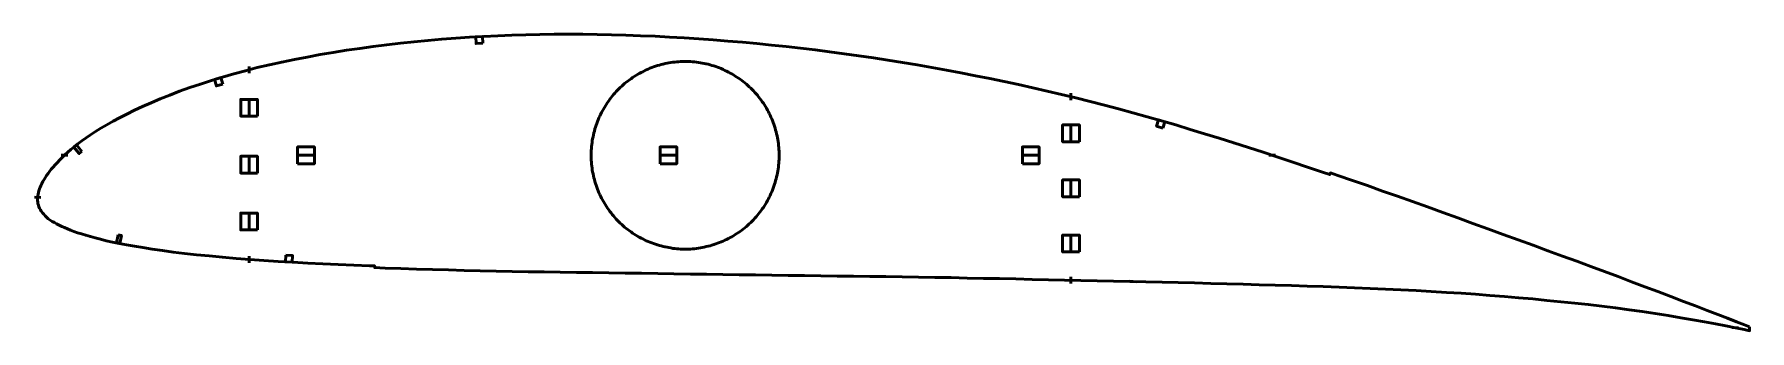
# Model space of a CAD drawing. Header units: metres. Extents: x -4 to 1019, y -5 to 172.
import ezdxf

# ---------------------------------------------------------------- set-up
doc = ezdxf.new("R2010")
doc.units = ezdxf.units.M
doc.layers.add('Layer', color=1, linetype='Continuous', lineweight=50)

msp = doc.modelspace()

# ---------------------------------------------------------------- linework, layer by layer
at = {"layer": 'Layer'}
for p, q in [((384.5, 156), (384.5, 156.5)), ((124.5, 149), (124.5, 153)), ((124.5, 133.9), (124.5, 122.9)), ((614.5, 133), (614.5, 137)), ((614.5, 118.6), (614.5, 107.6)), ((16.4, 100), (12.4, 100)), ((124.5, 99.9), (124.5, 88.9)), ((163.9, 100), (152.9, 100)), ((328.4, 100), (327.9, 100)), ((380, 100), (369, 100)), ((440.5, 100), (441, 100)), ((596, 100), (585, 100)), ((732.5, 100), (736.5, 100)), ((614.5, 85.8), (614.5, 74.8)), ((0.4, 74.8), (-3.5, 75.1)), ((124.5, 66), (124.5, 55)), ((614.5, 52.9), (614.5, 41.9)), ((384.5, 44), (384.5, 43.5)), ((124.5, 39.9), (124.5, 35.9)), ((614.5, 27.5), (614.5, 23.5)), ((649.5, 24.9), (653.5, 24.6)), ((944.8, 26), (944.7, 25.5)), ((982.3, 11.8), (982.1, 11.4)), ((940.2, 9.3), (940.2, 8.8)), ((979.8, 3.3), (979.7, 2.8)), ((1001, 4.7), (1000.8, 4.2)), ((999.5, -0.3), (999.4, -0.8)), ((1008.5, -2.7), (1012.5, -3))]:
    msp.add_line(p, q, dxfattribs=at)
for points in [[(1019.1, -2.4), (1016.1, -1.2), (1011.2, 0.7), (1005.9, 2.8), (1000.1, 5.1), (993.7, 7.5), (986.9, 10.1), (979.7, 12.8), (972.2, 15.7), (964.4, 18.7), (956.6, 21.6), (948.7, 24.5), (940.7, 27.6), (932.6, 30.6), (924.4, 33.7), (916, 36.8), (907.5, 39.9), (898.8, 43.1), (890, 46.3), (881.1, 49.6), (872.1, 52.8), (863.1, 56.1), (854.1, 59.4), (845.1, 62.7), (836.1, 65.9), (827.1, 69.2), (818.1, 72.4), (809.1, 75.6), (800.2, 78.7), (791.3, 81.9), (782.4, 85), (773.6, 88), (769.2, 89.5), (768.8, 88.5), (764.4, 90), (755.5, 93), (746.7, 96), (737.9, 98.9), (729.1, 101.8), (720.3, 104.6), (711.5, 107.4), (702.8, 110.2), (694.2, 112.9), (685.6, 115.5), (677, 118.1), (668.5, 120.6), (659.9, 123), (651.4, 125.4), (642.9, 127.7), (634.4, 129.9), (625.9, 132.1), (617.4, 134.3), (608.9, 136.3), (600.4, 138.3), (591.8, 140.3), (583.3, 142.2), (574.7, 144), (566.1, 145.8), (557.5, 147.5), (548.9, 149.2), (540.2, 150.8), (531.5, 152.3), (522.8, 153.9), (514.1, 155.3), (505.4, 156.7), (496.7, 158.1), (488, 159.4), (479.3, 160.6), (470.6, 161.8), (461.9, 162.9), (453.3, 163.9), (444.6, 164.9), (435.9, 165.8), (427.2, 166.7), (418.6, 167.5), (409.9, 168.2), (401.2, 168.9), (392.6, 169.5), (383.9, 170.1), (375.2, 170.5), (366.5, 171), (357.9, 171.3), (349.2, 171.6), (340.6, 171.9), (332, 172.1), (323.4, 172.2), (314.8, 172.2), (306.3, 172.2), (297.8, 172.1), (289.4, 171.9), (281.1, 171.7), (272.7, 171.3), (264.3, 170.9), (256, 170.5), (247.7, 169.9), (239.4, 169.3), (231.1, 168.5), (222.9, 167.8), (214.7, 166.9), (206.6, 166), (198.5, 164.9), (190.5, 163.8), (182.6, 162.7), (174.7, 161.4), (166.9, 160.1), (159.2, 158.6), (151.5, 157.1), (144, 155.6), (136.6, 154), (129.4, 152.3), (122.3, 150.5), (115.4, 148.6), (108.6, 146.6), (102, 144.6), (95.5, 142.5), (89.2, 140.4), (83.1, 138.2), (77.2, 135.9), (71.5, 133.6), (66.1, 131.4), (61, 129.1), (56.1, 126.9), (51.6, 124.6), (47.3, 122.4), (43.4, 120.3), (39.6, 118.2), (36.2, 116.1), (33, 114.2), (30, 112.2), (27.3, 110.4), (24.8, 108.6), (22.4, 106.8), (20.2, 105.1), (18.2, 103.4), (16.4, 101.8), (14.6, 100.2), (13, 98.7), (11.5, 97.2), (10.2, 95.8), (8.9, 94.4), (7.7, 93), (6.6, 91.7), (5.6, 90.4), (4.7, 89.1), (3.8, 87.9), (3, 86.6), (2.3, 85.5), (1.6, 84.4), (1, 83.2), (0.5, 82.1), (0, 81), (-0.4, 80), (-0.8, 78.9), (-1, 77.9), (-1.3, 76.9), (-1.4, 75.9), (-1.6, 74.9), (-1.6, 74), (-1.6, 73.1), (-1.5, 72.1), (-1.4, 71.2), (-1.1, 70.3), (-0.8, 69.3), (-0.4, 68.4), (0.1, 67.5), (0.6, 66.6), (1.3, 65.7), (2.1, 64.8), (2.9, 63.9), (3.8, 63.1), (4.8, 62.2), (5.9, 61.4), (7.1, 60.6), (8.4, 59.9), (9.7, 59.1), (11.2, 58.4), (12.8, 57.6), (14.4, 56.9), (16.2, 56.1), (18.1, 55.4), (20.1, 54.6), (22.3, 53.8), (24.6, 53.1), (27.1, 52.3), (29.9, 51.5), (32.8, 50.7), (35.9, 49.9), (39.3, 49), (43, 48.2), (47, 47.4), (51.4, 46.5), (56.1, 45.7), (61.2, 44.9), (66.8, 44), (72.8, 43.2), (79.2, 42.3), (86, 41.5), (93.1, 40.7), (100.7, 40), (108.6, 39.2), (116.7, 38.5), (124.9, 37.8), (133.3, 37.2), (141.9, 36.7), (150.6, 36.2), (159.5, 35.7), (168.5, 35.3), (177.6, 34.9), (186.9, 34.5), (196.2, 34.1), (199.4, 34), (199.3, 33), (205.6, 32.7), (215, 32.4), (224.4, 32.1), (233.8, 31.8), (243.3, 31.6), (252.8, 31.3), (262.3, 31.1), (271.8, 30.9), (281.3, 30.7), (290.8, 30.5), (300.4, 30.4), (310, 30.3), (319.7, 30.1), (329.3, 30), (339, 29.8), (348.7, 29.7), (358.4, 29.6), (368.1, 29.4), (377.8, 29.3), (387.6, 29.1), (397.3, 29), (407, 28.9), (416.7, 28.7), (426.4, 28.6), (436.2, 28.5), (445.9, 28.3), (455.6, 28.2), (465.3, 28.1), (475.1, 27.9), (484.8, 27.8), (494.5, 27.7), (504.2, 27.6), (513.9, 27.4), (523.6, 27.3), (533.3, 27.1), (543, 27), (552.6, 26.8), (562.3, 26.6), (571.9, 26.5), (581.6, 26.3), (591.3, 26), (601, 25.8), (610.7, 25.6), (620.4, 25.4), (630.1, 25.2), (639.8, 25), (649.5, 24.8), (659.2, 24.5), (668.9, 24.3), (678.5, 24.1), (688.2, 23.9), (697.8, 23.6), (707.5, 23.4), (717.1, 23.1), (726.7, 22.8), (736.3, 22.6), (745.9, 22.3), (755.4, 22), (764.9, 21.7), (774.3, 21.4), (783.6, 21), (792.9, 20.6), (802, 20.2), (811.1, 19.8), (820.2, 19.3), (829.3, 18.7), (838.3, 18.2), (847.1, 17.7), (855.7, 17.1), (864.3, 16.4), (872.9, 15.7), (881.4, 15), (889.8, 14.3), (898.2, 13.4), (906.5, 12.6), (914.8, 11.8), (922.9, 11), (931, 10), (939.1, 9), (947.2, 7.9), (955.1, 6.9), (962.8, 5.7), (970.5, 4.4), (978, 3.1), (985.3, 1.9), (992.2, 0.6), (998.7, -0.6), (1004.9, -1.8), (1010.6, -2.9), (1015.8, -4), (1019.1, -4.7)], [(440.5, 100), (440.5, 101.2), (440.5, 102.4), (440.4, 103.5), (440.3, 104.7), (440.2, 105.9), (440.1, 107), (439.9, 108.2), (439.7, 109.4), (439.5, 110.5), (439.3, 111.7), (439, 112.8), (438.7, 114), (438.4, 115.1), (438.1, 116.2), (437.7, 117.3), (437.4, 118.5), (437, 119.6), (436.5, 120.7), (436.1, 121.8), (435.6, 122.8), (435.1, 123.9), (434.6, 125), (434.1, 126), (433.5, 127), (433, 128.1), (432.4, 129.1), (431.7, 130.1), (431.1, 131.1), (430.4, 132), (429.7, 133), (429, 133.9), (428.3, 134.9), (427.6, 135.8), (426.8, 136.7), (426, 137.5), (425.2, 138.4), (424.4, 139.3), (423.6, 140.1), (422.7, 140.9), (421.9, 141.7), (421, 142.5), (420.1, 143.2), (419.1, 144), (418.2, 144.7), (417.3, 145.4), (416.3, 146.1), (415.3, 146.7), (414.3, 147.3), (413.3, 148), (412.3, 148.6), (411.3, 149.1), (410.3, 149.7), (409.2, 150.2), (408.1, 150.7), (407.1, 151.2), (406, 151.7), (404.9, 152.1), (403.8, 152.5), (402.7, 152.9), (401.6, 153.3), (400.4, 153.6), (399.3, 154), (398.2, 154.3), (397, 154.5), (395.9, 154.8), (394.7, 155), (393.6, 155.2), (392.4, 155.4), (391.2, 155.5), (390.1, 155.7), (388.9, 155.8), (387.7, 155.9), (386.5, 155.9), (385.4, 155.9), (384.2, 156), (383, 155.9), (381.8, 155.9), (380.6, 155.8), (379.5, 155.7), (378.3, 155.6), (377.1, 155.5), (376, 155.3), (374.8, 155.1), (373.7, 154.9), (372.5, 154.7), (371.3, 154.4), (370.2, 154.1), (369.1, 153.8), (367.9, 153.5), (366.8, 153.1), (365.7, 152.7), (364.6, 152.3), (363.5, 151.9), (362.4, 151.4), (361.3, 151), (360.3, 150.5), (359.2, 149.9), (358.2, 149.4), (357.1, 148.8), (356.1, 148.3), (355.1, 147.7), (354.1, 147), (353.1, 146.4), (352.2, 145.7), (351.2, 145), (350.3, 144.3), (349.3, 143.6), (348.4, 142.8), (347.5, 142.1), (346.7, 141.3), (345.8, 140.5), (345, 139.7), (344.1, 138.8), (343.3, 138), (342.5, 137.1), (341.8, 136.2), (341, 135.3), (340.3, 134.4), (339.6, 133.5), (338.9, 132.5), (338.2, 131.5), (337.5, 130.6), (336.9, 129.6), (336.3, 128.6), (335.7, 127.6), (335.1, 126.5), (334.6, 125.5), (334.1, 124.4), (333.6, 123.4), (333.1, 122.3), (332.6, 121.2), (332.2, 120.1), (331.8, 119), (331.4, 117.9), (331, 116.8), (330.7, 115.7), (330.4, 114.5), (330.1, 113.4), (329.8, 112.2), (329.6, 111.1), (329.3, 109.9), (329.1, 108.8), (329, 107.6), (328.8, 106.5), (328.7, 105.3), (328.6, 104.1), (328.5, 102.9), (328.5, 101.8), (328.4, 100.6), (328.4, 99.4), (328.5, 98.2), (328.5, 97.1), (328.6, 95.9), (328.7, 94.7), (328.8, 93.5), (329, 92.4), (329.1, 91.2), (329.3, 90.1), (329.6, 88.9), (329.8, 87.8), (330.1, 86.6), (330.4, 85.5), (330.7, 84.3), (331, 83.2), (331.4, 82.1), (331.8, 81), (332.2, 79.9), (332.6, 78.8), (333.1, 77.7), (333.6, 76.6), (334.1, 75.6), (334.6, 74.5), (335.1, 73.5), (335.7, 72.4), (336.3, 71.4), (336.9, 70.4), (337.5, 69.4), (338.2, 68.5), (338.9, 67.5), (339.6, 66.5), (340.3, 65.6), (341, 64.7), (341.8, 63.8), (342.5, 62.9), (343.3, 62), (344.1, 61.2), (345, 60.3), (345.8, 59.5), (346.7, 58.7), (347.5, 57.9), (348.4, 57.2), (349.3, 56.4), (350.3, 55.7), (351.2, 55), (352.2, 54.3), (353.1, 53.6), (354.1, 53), (355.1, 52.3), (356.1, 51.7), (357.1, 51.2), (358.2, 50.6), (359.2, 50.1), (360.3, 49.5), (361.3, 49), (362.4, 48.6), (363.5, 48.1), (364.6, 47.7), (365.7, 47.3), (366.8, 46.9), (367.9, 46.5), (369.1, 46.2), (370.2, 45.9), (371.3, 45.6), (372.5, 45.3), (373.7, 45.1), (374.8, 44.9), (376, 44.7), (377.1, 44.5), (378.3, 44.4), (379.5, 44.3), (380.6, 44.2), (381.8, 44.1), (383, 44.1), (384.2, 44), (385.4, 44.1), (386.5, 44.1), (387.7, 44.1), (388.9, 44.2), (390.1, 44.3), (391.2, 44.5), (392.4, 44.6), (393.6, 44.8), (394.7, 45), (395.9, 45.2), (397, 45.5), (398.2, 45.7), (399.3, 46), (400.4, 46.4), (401.6, 46.7), (402.7, 47.1), (403.8, 47.5), (404.9, 47.9), (406, 48.3), (407.1, 48.8), (408.1, 49.3), (409.2, 49.8), (410.3, 50.3), (411.3, 50.9), (412.3, 51.4), (413.3, 52), (414.3, 52.7), (415.3, 53.3), (416.3, 53.9), (417.3, 54.6), (418.2, 55.3), (419.1, 56), (420.1, 56.8), (421, 57.5), (421.9, 58.3), (422.7, 59.1), (423.6, 59.9), (424.4, 60.7), (425.2, 61.6), (426, 62.5), (426.8, 63.3), (427.6, 64.2), (428.3, 65.1), (429, 66.1), (429.7, 67), (430.4, 68), (431.1, 68.9), (431.7, 69.9), (432.4, 70.9), (433, 71.9), (433.5, 73), (434.1, 74), (434.6, 75), (435.1, 76.1), (435.6, 77.2), (436.1, 78.2), (436.5, 79.3), (437, 80.4), (437.4, 81.5), (437.7, 82.7), (438.1, 83.8), (438.4, 84.9), (438.7, 86), (439, 87.2), (439.3, 88.3), (439.5, 89.5), (439.7, 90.6), (439.9, 91.8), (440.1, 93), (440.2, 94.1), (440.3, 95.3), (440.4, 96.5), (440.5, 97.6), (440.5, 98.8), (440.5, 100)]]:
    msp.add_lwpolyline(points, close=True, dxfattribs=at)
for points in [[(263.8, 166.9), (259.8, 166.7), (259.6, 170.7), (263.6, 170.9), (263.8, 166.9)], [(108.8, 142.5), (105, 141.4), (103.9, 145.2), (107.7, 146.4), (108.8, 142.5)], [(129.5, 123.4), (119.5, 123.4), (119.5, 133.4), (129.5, 133.4), (129.5, 123.4)], [(619.5, 108.1), (609.5, 108.1), (609.5, 118.1), (619.5, 118.1), (619.5, 108.1)], [(669.3, 116.1), (665.5, 117.3), (666.6, 121.1), (670.4, 120), (669.3, 116.1)], [(24.8, 102.3), (23.2, 101), (20.1, 104.9), (21.7, 106.2), (24.8, 102.3)], [(153.4, 95), (153.4, 105), (163.4, 105), (163.4, 95), (153.4, 95)], [(369.5, 95), (369.5, 105), (379.5, 105), (379.5, 95), (369.5, 95)], [(585.5, 95), (585.5, 105), (595.5, 105), (595.5, 95), (585.5, 95)], [(129.5, 89.4), (119.5, 89.4), (119.5, 99.4), (129.5, 99.4), (129.5, 89.4)], [(619.5, 75.3), (609.5, 75.3), (609.5, 85.3), (619.5, 85.3), (619.5, 75.3)], [(129.5, 55.5), (119.5, 55.5), (119.5, 65.5), (129.5, 65.5), (129.5, 55.5)], [(46.5, 52.6), (48.4, 52.2), (47.4, 47.3), (45.5, 47.7), (46.5, 52.6)], [(619.5, 42.4), (609.5, 42.4), (609.5, 52.4), (619.5, 52.4), (619.5, 42.4)], [(146.4, 40.4), (150.4, 40.2), (150.2, 36.2), (146.2, 36.4), (146.4, 40.4)]]:
    msp.add_lwpolyline(points, dxfattribs=at)

doc.saveas('drawing.dxf')
